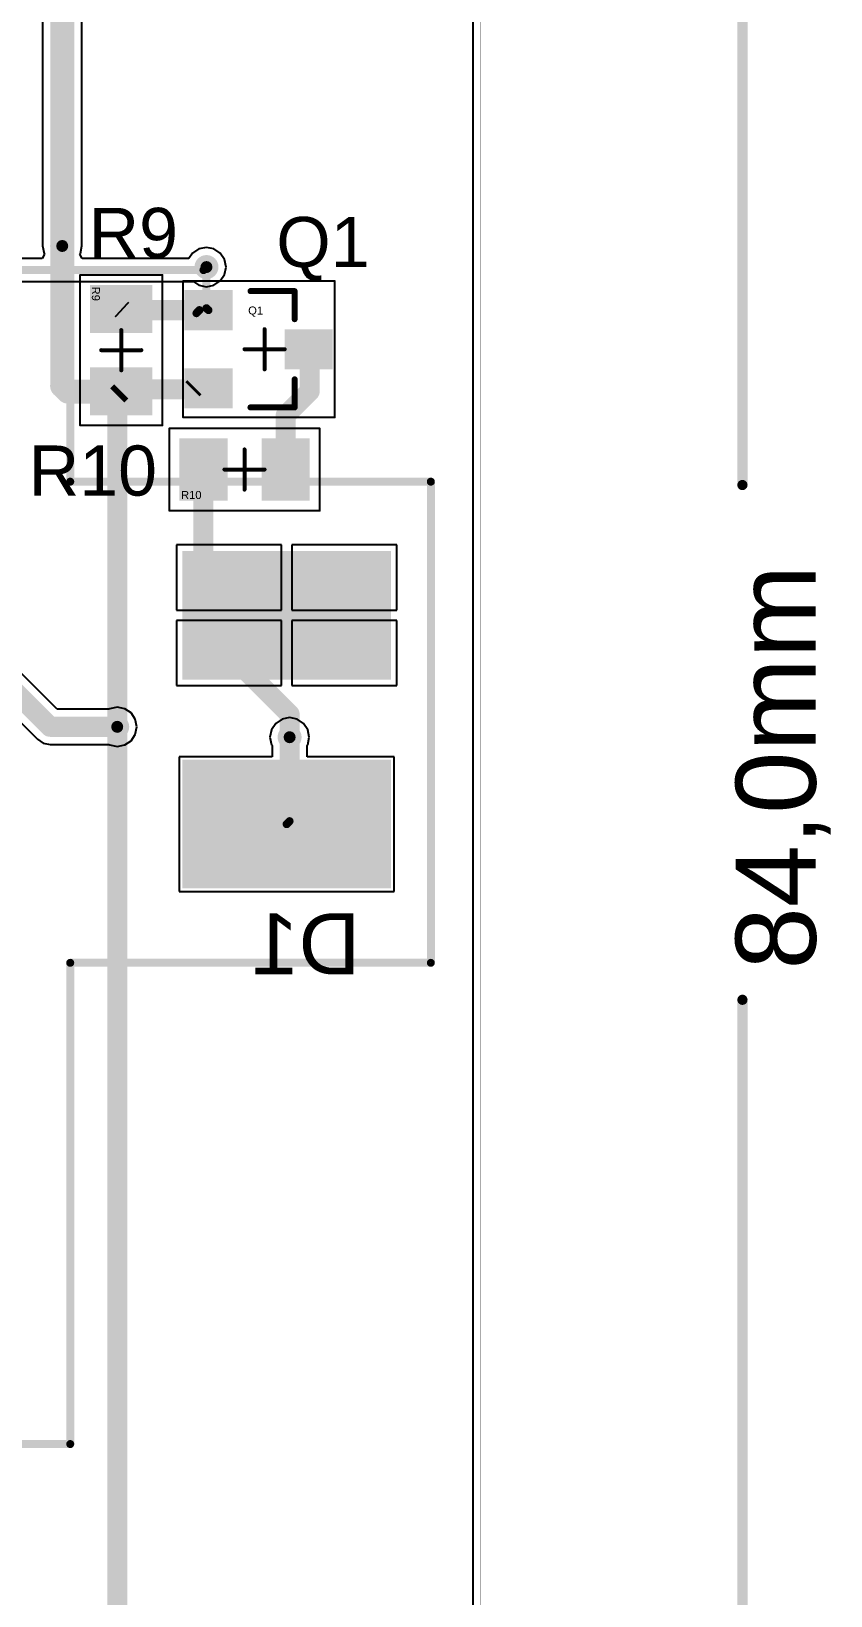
# Model space of a CAD drawing. Header units: inches. Extents: x 0 to 7.57, y 0 to 3.51.
# Drawn here: x 3.348 to 4.133, y 0.796 to 2.332 of the extents above; entities that cross this region are included whole.
import ezdxf

# ---------------------------------------------------------------- set-up
doc = ezdxf.new("R2010")
doc.units = ezdxf.units.IN
doc.header["$MEASUREMENT"] = 0
for name, color, linetype in [('Bottom Courtyard', 56, 'Continuous'), ('Bottom Overlay', 54, 'Continuous'), ('Bottom Paste', 16, 'Continuous'), ('Bottom Solder', 6, 'Continuous'), ('Keep-Out Layer', 6, 'Continuous'), ('L1', 1, 'Continuous'), ('L2', 5, 'Continuous'), ('Top Courtyard', 56, 'Continuous'), ('Top Overlay', 2, 'Continuous'), ('Top Paste', 8, 'Continuous'), ('Top Solder', 216, 'Continuous'), ('Via Holes', 16, 'Continuous')]:
    doc.layers.add(name, color=color, linetype=linetype)
doc.styles.add('Arial', font='', dxfattribs={"height": 0.2})
doc.styles.get('Arial').set_extended_font_data('Arial')

# ---------------------------------------------------------------- blocks, each defined once
blk = doc.blocks.new('RES_SM0805_YAGEORC_N_32')
at = {"layer": 'L1'}
for points in [[(-0.0601, -0.0266), (-0.0601, 0.0266), (-0.0207, 0.0266), (-0.0207, -0.0266)], [(0.0207, -0.0266), (0.0207, 0.0266), (0.0601, 0.0266), (0.0601, -0.0266)]]:
    blk.add_hatch(color=1, dxfattribs=at).paths.add_polyline_path(points)
at = {"layer": 'Top Paste'}
for points in [[(-0.0601, -0.0266), (-0.0601, 0.0266), (-0.0207, 0.0266), (-0.0207, -0.0266)], [(0.0207, -0.0266), (0.0207, 0.0266), (0.0601, 0.0266), (0.0601, -0.0266)]]:
    blk.add_hatch(color=8, dxfattribs=at).paths.add_polyline_path(points)
at = {"layer": 'Top Solder'}
for points in [[(-0.0641, -0.0306), (-0.0641, 0.0306), (-0.0167, 0.0306), (-0.0167, -0.0306)], [(0.0167, -0.0306), (0.0167, 0.0306), (0.0641, 0.0306), (0.0641, -0.0306)]]:
    blk.add_hatch(color=216, dxfattribs=at).paths.add_polyline_path(points)
at = {"layer": 'Top Courtyard'}
for points in [[(-0.0738, -0.0404, 0.00197, 0.00197, 0), (-0.0738, 0.0404, 0.00197, 0.00197, 0)], [(-0.0738, 0.0404, 0.00197, 0.00197, 0), (0.0738, 0.0404, 0.00197, 0.00197, 0)], [(0.0738, -0.0404, 0.00197, 0.00197, 0), (0.0738, 0.0404, 0.00197, 0.00197, 0)], [(0, -0.0197, 0.00394, 0.00394, 0), (0, 0.0197, 0.00394, 0.00394, 0)], [(-0.0197, 0, 0.00394, 0.00394, 0), (0.0197, 0, 0.00394, 0.00394, 0)], [(-0.0738, -0.0404, 0.00197, 0.00197, 0), (0.0738, -0.0404, 0.00197, 0.00197, 0)]]:
    blk.add_lwpolyline(points, format="xyseb", dxfattribs=at)
for points in [[(-0.0743, 0.0404, 0.000984, 0.000984, 1), (-0.0733, 0.0404, 0.000984, 0.000984, 1)], [(-0.0743, 0.0404, 0.000984, 0.000984, 1), (-0.0733, 0.0404, 0.000984, 0.000984, 1)], [(0.0733, 0.0404, 0.000984, 0.000984, 1), (0.0743, 0.0404, 0.000984, 0.000984, 1)], [(0.0733, 0.0404, 0.000984, 0.000984, 1), (0.0743, 0.0404, 0.000984, 0.000984, 1)], [(-0.001, 0.0197, 0.00197, 0.00197, 1), (0.001, 0.0197, 0.00197, 0.00197, 1)], [(-0.0207, 0, 0.00197, 0.00197, 1), (-0.0187, 0, 0.00197, 0.00197, 1)], [(0.0187, 0, 0.00197, 0.00197, 1), (0.0207, 0, 0.00197, 0.00197, 1)], [(-0.001, -0.0197, 0.00197, 0.00197, 1), (0.001, -0.0197, 0.00197, 0.00197, 1)], [(-0.0743, -0.0404, 0.000984, 0.000984, 1), (-0.0733, -0.0404, 0.000984, 0.000984, 1)], [(-0.0743, -0.0404, 0.000984, 0.000984, 1), (-0.0733, -0.0404, 0.000984, 0.000984, 1)], [(0.0733, -0.0404, 0.000984, 0.000984, 1), (0.0743, -0.0404, 0.000984, 0.000984, 1)], [(0.0733, -0.0404, 0.000984, 0.000984, 1), (0.0743, -0.0404, 0.000984, 0.000984, 1)]]:
    blk.add_lwpolyline(points, format="xyseb", close=True, dxfattribs=at)
at = {"layer": 'Top Overlay'}
for points in [[(-0.0738, -0.0404, 0.00197, 0.00197, 0), (-0.0738, 0.0404, 0.00197, 0.00197, 0)], [(-0.0738, 0.0404, 0.00197, 0.00197, 0), (0.0738, 0.0404, 0.00197, 0.00197, 0)], [(0.0738, -0.0404, 0.00197, 0.00197, 0), (0.0738, 0.0404, 0.00197, 0.00197, 0)], [(-0.0738, -0.0404, 0.00197, 0.00197, 0), (0.0738, -0.0404, 0.00197, 0.00197, 0)]]:
    blk.add_lwpolyline(points, format="xyseb", dxfattribs=at)
for points in [[(-0.0743, 0.0404, 0.000984, 0.000984, 1), (-0.0733, 0.0404, 0.000984, 0.000984, 1)], [(-0.0743, 0.0404, 0.000984, 0.000984, 1), (-0.0733, 0.0404, 0.000984, 0.000984, 1)], [(0.0733, 0.0404, 0.000984, 0.000984, 1), (0.0743, 0.0404, 0.000984, 0.000984, 1)], [(0.0733, 0.0404, 0.000984, 0.000984, 1), (0.0743, 0.0404, 0.000984, 0.000984, 1)], [(-0.0743, -0.0404, 0.000984, 0.000984, 1), (-0.0733, -0.0404, 0.000984, 0.000984, 1)], [(-0.0743, -0.0404, 0.000984, 0.000984, 1), (-0.0733, -0.0404, 0.000984, 0.000984, 1)], [(0.0733, -0.0404, 0.000984, 0.000984, 1), (0.0743, -0.0404, 0.000984, 0.000984, 1)], [(0.0733, -0.0404, 0.000984, 0.000984, 1), (0.0743, -0.0404, 0.000984, 0.000984, 1)]]:
    blk.add_lwpolyline(points, format="xyseb", close=True, dxfattribs=at)
at = {"layer": 'Top Courtyard', "style": 'Arial'}
blk.add_text('R10', height=0.00787, dxfattribs=at).set_placement((-0.0624, -0.0289))
blk = doc.blocks.new('RES_SM0805_YAGEORC_N_33')
at = {"layer": 'L1'}
for points in [[(-0.0601, -0.0266), (-0.0601, 0.0266), (-0.0207, 0.0266), (-0.0207, -0.0266)], [(0.0207, -0.0266), (0.0207, 0.0266), (0.0601, 0.0266), (0.0601, -0.0266)]]:
    blk.add_hatch(color=1, dxfattribs=at).paths.add_polyline_path(points)
at = {"layer": 'Top Paste'}
for points in [[(-0.0601, -0.0266), (-0.0601, 0.0266), (-0.0207, 0.0266), (-0.0207, -0.0266)], [(0.0207, -0.0266), (0.0207, 0.0266), (0.0601, 0.0266), (0.0601, -0.0266)]]:
    blk.add_hatch(color=8, dxfattribs=at).paths.add_polyline_path(points)
at = {"layer": 'Top Solder'}
for points in [[(-0.0641, -0.0306), (-0.0641, 0.0306), (-0.0167, 0.0306), (-0.0167, -0.0306)], [(0.0167, -0.0306), (0.0167, 0.0306), (0.0641, 0.0306), (0.0641, -0.0306)]]:
    blk.add_hatch(color=216, dxfattribs=at).paths.add_polyline_path(points)
at = {"layer": 'Top Courtyard'}
for points in [[(-0.0738, -0.0404, 0.00197, 0.00197, 0), (-0.0738, 0.0404, 0.00197, 0.00197, 0)], [(0.0738, 0.0404, 0.00197, 0.00197, 0), (-0.0738, 0.0404, 0.00197, 0.00197, 0)], [(0.0738, -0.0404, 0.00197, 0.00197, 0), (0.0738, 0.0404, 0.00197, 0.00197, 0)], [(0, -0.0197, 0.00394, 0.00394, 0), (0, 0.0197, 0.00394, 0.00394, 0)], [(0.0197, 0, 0.00394, 0.00394, 0), (-0.0197, 0, 0.00394, 0.00394, 0)], [(0.0738, -0.0404, 0.00197, 0.00197, 0), (-0.0738, -0.0404, 0.00197, 0.00197, 0)]]:
    blk.add_lwpolyline(points, format="xyseb", dxfattribs=at)
for points in [[(-0.0743, 0.0404, 0.000984, 0.000984, 1), (-0.0733, 0.0404, 0.000984, 0.000984, 1)], [(-0.0743, 0.0404, 0.000984, 0.000984, 1), (-0.0733, 0.0404, 0.000984, 0.000984, 1)], [(0.0733, 0.0404, 0.000984, 0.000984, 1), (0.0743, 0.0404, 0.000984, 0.000984, 1)], [(0.0733, 0.0404, 0.000984, 0.000984, 1), (0.0743, 0.0404, 0.000984, 0.000984, 1)], [(-0.001, 0.0197, 0.00197, 0.00197, 1), (0.001, 0.0197, 0.00197, 0.00197, 1)], [(-0.0207, 0, 0.00197, 0.00197, 1), (-0.0187, 0, 0.00197, 0.00197, 1)], [(0.0187, 0, 0.00197, 0.00197, 1), (0.0207, 0, 0.00197, 0.00197, 1)], [(-0.001, -0.0197, 0.00197, 0.00197, 1), (0.001, -0.0197, 0.00197, 0.00197, 1)], [(-0.0743, -0.0404, 0.000984, 0.000984, 1), (-0.0733, -0.0404, 0.000984, 0.000984, 1)], [(-0.0743, -0.0404, 0.000984, 0.000984, 1), (-0.0733, -0.0404, 0.000984, 0.000984, 1)], [(0.0733, -0.0404, 0.000984, 0.000984, 1), (0.0743, -0.0404, 0.000984, 0.000984, 1)], [(0.0733, -0.0404, 0.000984, 0.000984, 1), (0.0743, -0.0404, 0.000984, 0.000984, 1)]]:
    blk.add_lwpolyline(points, format="xyseb", close=True, dxfattribs=at)
at = {"layer": 'Top Overlay'}
for points in [[(-0.0738, -0.0404, 0.00197, 0.00197, 0), (-0.0738, 0.0404, 0.00197, 0.00197, 0)], [(0.0738, 0.0404, 0.00197, 0.00197, 0), (-0.0738, 0.0404, 0.00197, 0.00197, 0)], [(0.0738, -0.0404, 0.00197, 0.00197, 0), (0.0738, 0.0404, 0.00197, 0.00197, 0)], [(0.0738, -0.0404, 0.00197, 0.00197, 0), (-0.0738, -0.0404, 0.00197, 0.00197, 0)]]:
    blk.add_lwpolyline(points, format="xyseb", dxfattribs=at)
for points in [[(-0.0743, 0.0404, 0.000984, 0.000984, 1), (-0.0733, 0.0404, 0.000984, 0.000984, 1)], [(-0.0743, 0.0404, 0.000984, 0.000984, 1), (-0.0733, 0.0404, 0.000984, 0.000984, 1)], [(0.0733, 0.0404, 0.000984, 0.000984, 1), (0.0743, 0.0404, 0.000984, 0.000984, 1)], [(0.0733, 0.0404, 0.000984, 0.000984, 1), (0.0743, 0.0404, 0.000984, 0.000984, 1)], [(-0.0743, -0.0404, 0.000984, 0.000984, 1), (-0.0733, -0.0404, 0.000984, 0.000984, 1)], [(-0.0743, -0.0404, 0.000984, 0.000984, 1), (-0.0733, -0.0404, 0.000984, 0.000984, 1)], [(0.0733, -0.0404, 0.000984, 0.000984, 1), (0.0743, -0.0404, 0.000984, 0.000984, 1)], [(0.0733, -0.0404, 0.000984, 0.000984, 1), (0.0743, -0.0404, 0.000984, 0.000984, 1)]]:
    blk.add_lwpolyline(points, format="xyseb", close=True, dxfattribs=at)
at = {"layer": 'Top Courtyard', "style": 'Arial'}
blk.add_text('R9', height=0.00787, dxfattribs=at).set_placement((-0.0624, -0.0289))
blk = doc.blocks.new('DMG3401LSN_7_41')
at = {"layer": 'L1'}
for points in [[(-0.0748, 0.0541), (-0.0354, 0.0541), (-0.0354, 0.0226), (-0.0748, 0.0226)], [(0.0236, 0.0157), (0.063, 0.0157), (0.063, -0.0157), (0.0236, -0.0157)], [(-0.0748, -0.0226), (-0.0354, -0.0226), (-0.0354, -0.0541), (-0.0748, -0.0541)]]:
    blk.add_hatch(color=1, dxfattribs=at).paths.add_polyline_path(points)
at = {"layer": 'Top Paste'}
for points in [[(-0.0748, 0.0541), (-0.0354, 0.0541), (-0.0354, 0.0226), (-0.0748, 0.0226)], [(0.0236, 0.0157), (0.063, 0.0157), (0.063, -0.0157), (0.0236, -0.0157)], [(-0.0748, -0.0226), (-0.0354, -0.0226), (-0.0354, -0.0541), (-0.0748, -0.0541)]]:
    blk.add_hatch(color=8, dxfattribs=at).paths.add_polyline_path(points)
at = {"layer": 'Top Solder'}
for points in [[(-0.0788, 0.0581), (-0.0314, 0.0581), (-0.0314, 0.0186), (-0.0788, 0.0186)], [(0.0196, 0.0197), (0.067, 0.0197), (0.067, -0.0197), (0.0196, -0.0197)], [(-0.0788, -0.0186), (-0.0314, -0.0186), (-0.0314, -0.0581), (-0.0788, -0.0581)]]:
    blk.add_hatch(color=216, dxfattribs=at).paths.add_polyline_path(points)
at = {"layer": 'Top Courtyard'}
for points in [[(-0.08, -0.0669, 0.00197, 0.00197, 0), (-0.08, 0.0669, 0.00197, 0.00197, 0)], [(-0.08, 0.0669, 0.00197, 0.00197, 0), (0.0689, 0.0669, 0.00197, 0.00197, 0)], [(0.0689, -0.0669, 0.00197, 0.00197, 0), (0.0689, 0.0669, 0.00197, 0.00197, 0)], [(0, -0.0197, 0.00394, 0.00394, 0), (0, 0.0197, 0.00394, 0.00394, 0)], [(-0.0197, 0, 0.00394, 0.00394, 0), (0.0197, 0, 0.00394, 0.00394, 0)], [(-0.08, -0.0669, 0.00197, 0.00197, 0), (0.0689, -0.0669, 0.00197, 0.00197, 0)]]:
    blk.add_lwpolyline(points, format="xyseb", dxfattribs=at)
for points in [[(-0.0805, 0.0669, 0.000984, 0.000984, 1), (-0.0795, 0.0669, 0.000984, 0.000984, 1)], [(-0.0805, 0.0669, 0.000984, 0.000984, 1), (-0.0795, 0.0669, 0.000984, 0.000984, 1)], [(0.0684, 0.0669, 0.000984, 0.000984, 1), (0.0694, 0.0669, 0.000984, 0.000984, 1)], [(0.0684, 0.0669, 0.000984, 0.000984, 1), (0.0694, 0.0669, 0.000984, 0.000984, 1)], [(-0.001, 0.0197, 0.00197, 0.00197, 1), (0.001, 0.0197, 0.00197, 0.00197, 1)], [(-0.0207, 0, 0.00197, 0.00197, 1), (-0.0187, 0, 0.00197, 0.00197, 1)], [(0.0187, 0, 0.00197, 0.00197, 1), (0.0207, 0, 0.00197, 0.00197, 1)], [(-0.001, -0.0197, 0.00197, 0.00197, 1), (0.001, -0.0197, 0.00197, 0.00197, 1)], [(-0.0805, -0.0669, 0.000984, 0.000984, 1), (-0.0795, -0.0669, 0.000984, 0.000984, 1)], [(-0.0805, -0.0669, 0.000984, 0.000984, 1), (-0.0795, -0.0669, 0.000984, 0.000984, 1)], [(0.0684, -0.0669, 0.000984, 0.000984, 1), (0.0694, -0.0669, 0.000984, 0.000984, 1)], [(0.0684, -0.0669, 0.000984, 0.000984, 1), (0.0694, -0.0669, 0.000984, 0.000984, 1)]]:
    blk.add_lwpolyline(points, format="xyseb", close=True, dxfattribs=at)
at = {"layer": 'Top Overlay'}
for points in [[(-0.0138, 0.0571, 0.00591, 0.00591, 0), (0.0295, 0.0571, 0.00591, 0.00591, 0)], [(0.0295, 0.0295, 0.00591, 0.00591, 0), (0.0295, 0.0571, 0.00591, 0.00591, 0)], [(0.0295, -0.0571, 0.00591, 0.00591, 0), (0.0295, -0.0295, 0.00591, 0.00591, 0)], [(-0.0138, -0.0571, 0.006, 0.006, 0), (0.0295, -0.0571, 0.006, 0.006, 0)]]:
    blk.add_lwpolyline(points, format="xyseb", dxfattribs=at)
for points in [[(-0.0153, 0.0571, 0.00295, 0.00295, 1), (-0.0123, 0.0571, 0.00295, 0.00295, 1)], [(0.0281, 0.0571, 0.00295, 0.00295, 1), (0.031, 0.0571, 0.00295, 0.00295, 1)], [(0.0281, 0.0571, 0.00295, 0.00295, 1), (0.031, 0.0571, 0.00295, 0.00295, 1)], [(0.0281, 0.0295, 0.00295, 0.00295, 1), (0.031, 0.0295, 0.00295, 0.00295, 1)], [(0.0281, -0.0295, 0.00295, 0.00295, 1), (0.031, -0.0295, 0.00295, 0.00295, 1)], [(-0.0153, -0.0571, 0.003, 0.003, 1), (-0.0123, -0.0571, 0.003, 0.003, 1)], [(0.028, -0.0571, 0.003, 0.003, 1), (0.031, -0.0571, 0.003, 0.003, 1)], [(0.0281, -0.0571, 0.00295, 0.00295, 1), (0.031, -0.0571, 0.00295, 0.00295, 1)]]:
    blk.add_lwpolyline(points, format="xyseb", close=True, dxfattribs=at)
at = {"layer": 'Top Courtyard', "style": 'Arial'}
blk.add_text('Q1', height=0.00787, rotation=360, dxfattribs=at).set_placement((-0.0161, 0.0341))
blk = doc.blocks.new('BACKLIGHT_B_52')
at = {"layer": 'Bottom Paste'}
for points in [[(-1.7284, 0.1591), (-1.5316, 0.1591), (-1.5316, 0.0409), (-1.7284, 0.0409)], [(-1.7284, -0.0459), (-1.5316, -0.0459), (-1.5316, -0.1641), (-1.7284, -0.1641)]]:
    blk.add_hatch(color=16, dxfattribs=at).paths.add_polyline_path(points)
at = {"layer": 'Bottom Solder'}
for points in [[(-1.7324, 0.1631), (-1.5276, 0.1631), (-1.5276, 0.0369), (-1.7324, 0.0369)], [(-1.7324, -0.0419), (-1.5276, -0.0419), (-1.5276, -0.1681), (-1.7324, -0.1681)]]:
    blk.add_hatch(color=6, dxfattribs=at).paths.add_polyline_path(points)
at = {"layer": 'L2'}
for points in [[(-1.7284, 0.1591), (-1.5316, 0.1591), (-1.5316, 0.0409), (-1.7284, 0.0409)], [(-1.7284, -0.0459), (-1.5316, -0.0459), (-1.5316, -0.1641), (-1.7284, -0.1641)]]:
    blk.add_hatch(color=5, dxfattribs=at).paths.add_polyline_path(points)
at = {"layer": 'Bottom Courtyard'}
for points in [[(-1.4173, 0.7087, 0.00787, 0.00787, 0), (-1.4173, 0.2362, 0.00787, 0.00787, 0)], [(1.4173, 0.7087, 0.00787, 0.00787, 0), (-1.4173, 0.7087, 0.00787, 0.00787, 0)], [(-1.4173, 0.2362, 0.00787, 0.00787, 0), (-1.7717, 0.2362, 0.00787, 0.00787, 0)], [(-1.7717, 0.2362, 0.00787, 0.00787, 0), (-1.7717, -0.2362, 0.00787, 0.00787, 0)], [(-1.4173, -0.2362, 0.00787, 0.00787, 0), (-1.7717, -0.2362, 0.00787, 0.00787, 0)], [(-1.4173, -0.2362, 0.00787, 0.00787, 0), (-1.4173, -0.7087, 0.00787, 0.00787, 0)]]:
    blk.add_lwpolyline(points, format="xyseb", dxfattribs=at)
for points in [[(-1.4193, 0.7087, 0.00394, 0.00394, 1), (-1.4154, 0.7087, 0.00394, 0.00394, 1)], [(-1.4193, 0.7087, 0.00394, 0.00394, 1), (-1.4154, 0.7087, 0.00394, 0.00394, 1)], [(-1.7736, 0.2362, 0.00394, 0.00394, 1), (-1.7697, 0.2362, 0.00394, 0.00394, 1)], [(-1.7736, 0.2362, 0.00394, 0.00394, 1), (-1.7697, 0.2362, 0.00394, 0.00394, 1)], [(-1.4193, 0.2362, 0.00394, 0.00394, 1), (-1.4154, 0.2362, 0.00394, 0.00394, 1)], [(-1.4193, 0.2362, 0.00394, 0.00394, 1), (-1.4154, 0.2362, 0.00394, 0.00394, 1)], [(-1.7736, -0.2362, 0.00394, 0.00394, 1), (-1.7697, -0.2362, 0.00394, 0.00394, 1)], [(-1.7736, -0.2362, 0.00394, 0.00394, 1), (-1.7697, -0.2362, 0.00394, 0.00394, 1)], [(-1.4193, -0.2362, 0.00394, 0.00394, 1), (-1.4154, -0.2362, 0.00394, 0.00394, 1)], [(-1.4193, -0.2362, 0.00394, 0.00394, 1), (-1.4154, -0.2362, 0.00394, 0.00394, 1)]]:
    blk.add_lwpolyline(points, format="xyseb", close=True, dxfattribs=at)

msp = doc.modelspace()

# ---------------------------------------------------------------- hatches: boundary and pattern name
at = {"layer": 'Bottom Solder'}
h = msp.add_hatch(color=6, dxfattribs=at)
edge = h.paths.add_edge_path()
edge.add_arc((3.378, 2.1211), 0.00991, 0, 360)
h = msp.add_hatch(color=6, dxfattribs=at)
edge = h.paths.add_edge_path()
edge.add_arc((3.5197, 2.1004), 0.00991, 0, 360)
h = msp.add_hatch(color=6, dxfattribs=at)
edge = h.paths.add_edge_path()
edge.add_arc((3.432, 1.649), 0.00991, 0, 360)
h = msp.add_hatch(color=6, dxfattribs=at)
edge = h.paths.add_edge_path()
edge.add_arc((3.6014, 1.6388), 0.00991, 0, 360)
at = {"layer": 'L1'}
h = msp.add_hatch(color=1, dxfattribs=at)
edge = h.paths.add_edge_path()
edge.add_arc((3.378, 2.1211), 0.0118, 0, 360)
h = msp.add_hatch(color=1, dxfattribs=at)
edge = h.paths.add_edge_path()
edge.add_arc((3.5197, 2.1004), 0.0118, 0, 360)
h = msp.add_hatch(color=1, dxfattribs=at)
edge = h.paths.add_edge_path()
edge.add_arc((3.432, 1.649), 0.0118, 0, 360)
h = msp.add_hatch(color=1, dxfattribs=at)
edge = h.paths.add_edge_path()
edge.add_arc((3.6014, 1.6388), 0.0118, 0, 360)
at = {"layer": 'L2'}
h = msp.add_hatch(color=5, dxfattribs=at)
edge = h.paths.add_edge_path()
edge.add_arc((3.378, 2.1211), 0.0118, 0, 360)
h = msp.add_hatch(color=5, dxfattribs=at)
edge = h.paths.add_edge_path()
edge.add_arc((3.5197, 2.1004), 0.0118, 0, 360)
h = msp.add_hatch(color=5, dxfattribs=at)
edge = h.paths.add_edge_path()
edge.add_arc((3.432, 1.649), 0.0118, 0, 360)
h = msp.add_hatch(color=5, dxfattribs=at)
edge = h.paths.add_edge_path()
edge.add_arc((3.6014, 1.6388), 0.0118, 0, 360)
at = {"layer": 'Top Solder'}
h = msp.add_hatch(color=216, dxfattribs=at)
edge = h.paths.add_edge_path()
edge.add_arc((3.378, 2.1211), 0.00991, 0, 360)
h = msp.add_hatch(color=216, dxfattribs=at)
edge = h.paths.add_edge_path()
edge.add_arc((3.5197, 2.1004), 0.00991, 0, 360)
h = msp.add_hatch(color=216, dxfattribs=at)
edge = h.paths.add_edge_path()
edge.add_arc((3.432, 1.649), 0.00991, 0, 360)
h = msp.add_hatch(color=216, dxfattribs=at)
edge = h.paths.add_edge_path()
edge.add_arc((3.6014, 1.6388), 0.00991, 0, 360)
at = {"layer": 'Via Holes'}
h = msp.add_hatch(color=7, dxfattribs=at)
edge = h.paths.add_edge_path()
edge.add_arc((3.378, 2.1211), 0.00591, 0, 360)
h = msp.add_hatch(color=7, dxfattribs=at)
edge = h.paths.add_edge_path()
edge.add_arc((3.5197, 2.1004), 0.00591, 0, 360)
h = msp.add_hatch(color=7, dxfattribs=at)
edge = h.paths.add_edge_path()
edge.add_arc((3.432, 1.649), 0.00591, 0, 360)
h = msp.add_hatch(color=7, dxfattribs=at)
edge = h.paths.add_edge_path()
edge.add_arc((3.6014, 1.6388), 0.00591, 0, 360)

# ---------------------------------------------------------------- linework, layer by layer
at = {"layer": 'Keep-Out Layer'}
msp.add_lwpolyline([(3.7894, 0.4823, 0.000394, 0.000394, 0), (3.7894, 2.8445, 0.000394, 0.000394, 0)], format="xyseb", dxfattribs=at)
at = {"layer": 'L1'}
for points in [[(3.378, 1.9838, 0.0236, 0.0236, 0), (3.378, 2.1211, 0.0236, 0.0236, 0)], [(3.5197, 2.06, 0.00787, 0.00787, 0), (3.5197, 2.1004, 0.00787, 0.00787, 0)], [(3.436, 2.0592, 0.0197, 0.0197, 0), (3.4372, 2.0581, 0.0197, 0.0197, 0)], [(3.4372, 2.0581, 0.0197, 0.0197, 0), (3.5128, 2.0581, 0.0197, 0.0197, 0)], [(3.5128, 2.0581, 0.0197, 0.0197, 0), (3.5217, 2.0581, 0.0197, 0.0197, 0)], [(3.5098, 2.0551, 0.00787, 0.00787, 0), (3.5128, 2.0581, 0.00787, 0.00787, 0)], [(3.5128, 2.0581, 0.00787, 0.00787, 0), (3.5128, 2.0581, 0.00787, 0.00787, 0)], [(3.5197, 2.06, 0.00787, 0.00787, 0), (3.5217, 2.0581, 0.00787, 0.00787, 0)], [(3.6211, 1.9783, 0.0197, 0.0197, 0), (3.6211, 2.0209, 0.0197, 0.0197, 0)], [(3.378, 1.9838, 0.0236, 0.0236, 0), (3.3837, 1.9781, 0.0236, 0.0236, 0)], [(3.3837, 1.9781, 0.0236, 0.0236, 0), (3.4343, 1.9781, 0.0236, 0.0236, 0)], [(3.432, 1.9743, 0.0197, 0.0197, 0), (3.436, 1.9783, 0.0197, 0.0197, 0)], [(3.432, 1.649, 0.0197, 0.0197, 0), (3.432, 1.9743, 0.0197, 0.0197, 0)], [(3.438, 1.9803, 0.0197, 0.0197, 0), (3.5059, 1.9803, 0.0197, 0.0197, 0)], [(3.5059, 1.9803, 0.0197, 0.0197, 0), (3.5079, 1.9823, 0.0197, 0.0197, 0)], [(3.5975, 1.9547, 0.0197, 0.0197, 0), (3.6211, 1.9783, 0.0197, 0.0197, 0)], [(3.5975, 1.9016, 0.0197, 0.0197, 0), (3.5975, 1.9547, 0.0197, 0.0197, 0)], [(3.5167, 1.7461, 0.0197, 0.0197, 0), (3.5167, 1.9016, 0.0197, 0.0197, 0)], [(3.5167, 1.7461, 0.0197, 0.0197, 0), (3.6014, 1.6614, 0.0197, 0.0197, 0)], [(3.6014, 1.6388, 0.0197, 0.0197, 0), (3.6014, 1.6614, 0.0197, 0.0197, 0)], [(3.432, 0.3991, 0.0197, 0.0197, 0), (3.432, 1.649, 0.0197, 0.0197, 0)]]:
    msp.add_lwpolyline(points, format="xyseb", dxfattribs=at)
for points in [[(3.372, 2.1211, 0.0118, 0.0118, 1), (3.3839, 2.1211, 0.0118, 0.0118, 1)], [(3.5177, 2.1004, 0.00394, 0.00394, 1), (3.5217, 2.1004, 0.00394, 0.00394, 1)], [(3.4311, 2.0592, 0.00984, 0.00984, 1), (3.4409, 2.0592, 0.00984, 0.00984, 1)], [(3.4322, 2.0581, 0.00984, 0.00984, 1), (3.4421, 2.0581, 0.00984, 0.00984, 1)], [(3.4322, 2.0581, 0.00984, 0.00984, 1), (3.4421, 2.0581, 0.00984, 0.00984, 1)], [(3.5079, 2.0581, 0.00984, 0.00984, 1), (3.5177, 2.0581, 0.00984, 0.00984, 1)], [(3.5079, 2.0581, 0.00984, 0.00984, 1), (3.5177, 2.0581, 0.00984, 0.00984, 1)], [(3.5079, 2.0551, 0.00394, 0.00394, 1), (3.5118, 2.0551, 0.00394, 0.00394, 1)], [(3.5108, 2.0581, 0.00394, 0.00394, 1), (3.5148, 2.0581, 0.00394, 0.00394, 1)], [(3.5108, 2.0581, 0.00394, 0.00394, 1), (3.5148, 2.0581, 0.00394, 0.00394, 1)], [(3.5108, 2.0581, 0.00394, 0.00394, 1), (3.5148, 2.0581, 0.00394, 0.00394, 1)], [(3.5167, 2.0581, 0.00984, 0.00984, 1), (3.5266, 2.0581, 0.00984, 0.00984, 1)], [(3.5177, 2.06, 0.00394, 0.00394, 1), (3.5217, 2.06, 0.00394, 0.00394, 1)], [(3.5177, 2.06, 0.00394, 0.00394, 1), (3.5217, 2.06, 0.00394, 0.00394, 1)], [(3.5197, 2.0581, 0.00394, 0.00394, 1), (3.5236, 2.0581, 0.00394, 0.00394, 1)], [(3.6161, 2.0209, 0.00984, 0.00984, 1), (3.626, 2.0209, 0.00984, 0.00984, 1)], [(3.372, 1.9838, 0.0118, 0.0118, 1), (3.3839, 1.9838, 0.0118, 0.0118, 1)], [(3.372, 1.9838, 0.0118, 0.0118, 1), (3.3839, 1.9838, 0.0118, 0.0118, 1)], [(3.3778, 1.9781, 0.0118, 0.0118, 1), (3.3896, 1.9781, 0.0118, 0.0118, 1)], [(3.3778, 1.9781, 0.0118, 0.0118, 1), (3.3896, 1.9781, 0.0118, 0.0118, 1)], [(3.4271, 1.9743, 0.00984, 0.00984, 1), (3.4369, 1.9743, 0.00984, 0.00984, 1)], [(3.4271, 1.9743, 0.00984, 0.00984, 1), (3.4369, 1.9743, 0.00984, 0.00984, 1)], [(3.4284, 1.9781, 0.0118, 0.0118, 1), (3.4402, 1.9781, 0.0118, 0.0118, 1)], [(3.4311, 1.9783, 0.00984, 0.00984, 1), (3.4409, 1.9783, 0.00984, 0.00984, 1)], [(3.4331, 1.9803, 0.00984, 0.00984, 1), (3.4429, 1.9803, 0.00984, 0.00984, 1)], [(3.501, 1.9803, 0.00984, 0.00984, 1), (3.5108, 1.9803, 0.00984, 0.00984, 1)], [(3.501, 1.9803, 0.00984, 0.00984, 1), (3.5108, 1.9803, 0.00984, 0.00984, 1)], [(3.503, 1.9823, 0.00984, 0.00984, 1), (3.5128, 1.9823, 0.00984, 0.00984, 1)], [(3.6161, 1.9783, 0.00984, 0.00984, 1), (3.626, 1.9783, 0.00984, 0.00984, 1)], [(3.6161, 1.9783, 0.00984, 0.00984, 1), (3.626, 1.9783, 0.00984, 0.00984, 1)], [(3.5926, 1.9547, 0.00984, 0.00984, 1), (3.6024, 1.9547, 0.00984, 0.00984, 1)], [(3.5926, 1.9547, 0.00984, 0.00984, 1), (3.6024, 1.9547, 0.00984, 0.00984, 1)], [(3.5117, 1.9016, 0.00984, 0.00984, 1), (3.5216, 1.9016, 0.00984, 0.00984, 1)], [(3.5926, 1.9016, 0.00984, 0.00984, 1), (3.6024, 1.9016, 0.00984, 0.00984, 1)], [(3.5117, 1.7461, 0.00984, 0.00984, 1), (3.5216, 1.7461, 0.00984, 0.00984, 1)], [(3.5117, 1.7461, 0.00984, 0.00984, 1), (3.5216, 1.7461, 0.00984, 0.00984, 1)], [(3.5965, 1.6614, 0.00984, 0.00984, 1), (3.6063, 1.6614, 0.00984, 0.00984, 1)], [(3.5965, 1.6614, 0.00984, 0.00984, 1), (3.6063, 1.6614, 0.00984, 0.00984, 1)], [(3.4271, 1.649, 0.00984, 0.00984, 1), (3.4369, 1.649, 0.00984, 0.00984, 1)], [(3.4271, 1.649, 0.00984, 0.00984, 1), (3.4369, 1.649, 0.00984, 0.00984, 1)], [(3.5965, 1.6388, 0.00984, 0.00984, 1), (3.6063, 1.6388, 0.00984, 0.00984, 1)]]:
    msp.add_lwpolyline(points, format="xyseb", close=True, dxfattribs=at)
at = {"layer": 'L2'}
for p, q in [((3.3587, 3.0451), (3.3587, 2.1211)), ((3.3972, 2.1211), (3.3972, 3.053)), ((3.7813, 2.8412), (3.7813, 0.4856)), ((3.3587, 2.1211), (3.3602, 2.1137)), ((3.3958, 2.1137), (3.3972, 2.1211)), ((3.5197, 2.1197), (3.5123, 2.1182)), ((3.5271, 2.1182), (3.5197, 2.1197)), ((3.3582, 2.1087), (2.9094, 2.1087)), ((3.3606, 2.1131), (3.3582, 2.1087)), ((3.3602, 2.1137), (3.3606, 2.1131)), ((3.3954, 2.1131), (3.3958, 2.1137)), ((3.3977, 2.1087), (3.3954, 2.1131)), ((3.5025, 2.1087), (3.3977, 2.1087)), ((3.5061, 2.114), (3.5025, 2.1087)), ((3.5123, 2.1182), (3.5061, 2.114)), ((3.5333, 2.114), (3.5271, 2.1182)), ((3.5375, 2.1078), (3.5333, 2.114)), ((3.539, 2.1004), (3.5375, 2.1078)), ((3.5333, 2.0868), (3.5375, 2.093)), ((3.5375, 2.093), (3.539, 2.1004)), ((2.7478, 2.0862), (3.5069, 2.0862)), ((3.5069, 2.0862), (3.5123, 2.0826)), ((3.5123, 2.0826), (3.5197, 2.0811)), ((3.5197, 2.0811), (3.5271, 2.0826)), ((3.5271, 2.0826), (3.5333, 2.0868)), ((3.5935, 1.8276), (3.4901, 1.8276)), ((3.4901, 1.8276), (3.4901, 1.7635)), ((3.5935, 1.7635), (3.5935, 1.8276)), ((3.7069, 1.8276), (3.6035, 1.8276)), ((3.6035, 1.8276), (3.6035, 1.7635)), ((3.7069, 1.7635), (3.7069, 1.8276)), ((3.4901, 1.7635), (3.5935, 1.7635)), ((3.5935, 1.7535), (3.4901, 1.7535)), ((3.4901, 1.7535), (3.4901, 1.6895)), ((3.5935, 1.6895), (3.5935, 1.7535)), ((3.6035, 1.7635), (3.7069, 1.7635)), ((3.7069, 1.7535), (3.6035, 1.7535)), ((3.6035, 1.7535), (3.6035, 1.6895)), ((3.7069, 1.6895), (3.7069, 1.7535)), ((3.3731, 1.6663), (3.3235, 1.7159)), ((3.3041, 1.6865), (3.3538, 1.6368)), ((3.4901, 1.6895), (3.5935, 1.6895)), ((3.6035, 1.6895), (3.7069, 1.6895)), ((3.4238, 1.6663), (3.3731, 1.6663)), ((3.4246, 1.6668), (3.4238, 1.6663)), ((3.432, 1.6683), (3.4246, 1.6668)), ((3.4394, 1.6668), (3.432, 1.6683)), ((3.4456, 1.6626), (3.4394, 1.6668)), ((3.4498, 1.6564), (3.4456, 1.6626)), ((3.4513, 1.649), (3.4498, 1.6564)), ((3.4498, 1.6416), (3.4513, 1.649)), ((3.5836, 1.6462), (3.5821, 1.6388)), ((3.5878, 1.6524), (3.5836, 1.6462)), ((3.594, 1.6566), (3.5878, 1.6524)), ((3.6014, 1.658), (3.594, 1.6566)), ((3.6088, 1.6566), (3.6014, 1.658)), ((3.615, 1.6524), (3.6088, 1.6566)), ((3.6192, 1.6462), (3.615, 1.6524)), ((3.6206, 1.6388), (3.6192, 1.6462)), ((3.3538, 1.6368), (3.3594, 1.6331)), ((3.3594, 1.6331), (3.366, 1.6317)), ((3.366, 1.6317), (3.4238, 1.6317)), ((3.4238, 1.6317), (3.4246, 1.6312)), ((3.4246, 1.6312), (3.432, 1.6297)), ((3.432, 1.6297), (3.4394, 1.6312)), ((3.4394, 1.6312), (3.4456, 1.6354)), ((3.4456, 1.6354), (3.4498, 1.6416)), ((3.5821, 1.6388), (3.5836, 1.6314)), ((3.5836, 1.6314), (3.5841, 1.6306)), ((3.5841, 1.6306), (3.5841, 1.6197)), ((3.6186, 1.6306), (3.6192, 1.6314)), ((3.6186, 1.6197), (3.6186, 1.6306)), ((3.6192, 1.6314), (3.6206, 1.6388)), ((3.5841, 1.6197), (3.493, 1.6197)), ((3.493, 1.6197), (3.493, 1.4874)), ((3.704, 1.6197), (3.6186, 1.6197)), ((3.704, 1.4874), (3.704, 1.6197)), ((3.493, 1.4874), (3.704, 1.4874))]:
    msp.add_line(p, q, dxfattribs=at)
for points in [[(3.378, 2.1211, 0.0236, 0.0236, 0), (3.378, 3.053, 0.0236, 0.0236, 0)], [(3.5167, 2.0974, 0.00787, 0.00787, 0), (3.5197, 2.1004, 0.00787, 0.00787, 0)], [(2.7431, 2.0974, 0.00787, 0.00787, 0), (3.5167, 2.0974, 0.00787, 0.00787, 0)], [(3.3113, 1.7037, 0.0197, 0.0197, 0), (3.366, 1.649, 0.0197, 0.0197, 0)], [(3.366, 1.649, 0.0197, 0.0197, 0), (3.432, 1.649, 0.0197, 0.0197, 0)], [(3.6014, 1.5564, 0.0197, 0.0197, 0), (3.6014, 1.6388, 0.0197, 0.0197, 0)], [(3.5985, 1.5535, 0.00787, 0.00787, 0), (3.6014, 1.5564, 0.00787, 0.00787, 0)]]:
    msp.add_lwpolyline(points, format="xyseb", dxfattribs=at)
for points in [[(3.372, 2.1211, 0.0118, 0.0118, 1), (3.3839, 2.1211, 0.0118, 0.0118, 1)], [(3.5177, 2.1004, 0.00394, 0.00394, 1), (3.5217, 2.1004, 0.00394, 0.00394, 1)], [(3.5148, 2.0974, 0.00394, 0.00394, 1), (3.5187, 2.0974, 0.00394, 0.00394, 1)], [(3.5148, 2.0974, 0.00394, 0.00394, 1), (3.5187, 2.0974, 0.00394, 0.00394, 1)], [(3.3611, 1.649, 0.00984, 0.00984, 1), (3.3709, 1.649, 0.00984, 0.00984, 1)], [(3.3611, 1.649, 0.00984, 0.00984, 1), (3.3709, 1.649, 0.00984, 0.00984, 1)], [(3.4271, 1.649, 0.00984, 0.00984, 1), (3.4369, 1.649, 0.00984, 0.00984, 1)], [(3.5965, 1.6388, 0.00984, 0.00984, 1), (3.6063, 1.6388, 0.00984, 0.00984, 1)], [(3.5965, 1.5564, 0.00984, 0.00984, 1), (3.6063, 1.5564, 0.00984, 0.00984, 1)], [(3.5965, 1.5535, 0.00394, 0.00394, 1), (3.6005, 1.5535, 0.00394, 0.00394, 1)], [(3.5994, 1.5564, 0.00394, 0.00394, 1), (3.6033, 1.5564, 0.00394, 0.00394, 1)]]:
    msp.add_lwpolyline(points, format="xyseb", close=True, dxfattribs=at)
at = {"layer": 'Top Courtyard'}
for points in [[(4.0463, 1.8864, 0.01, 0.01, 0), (4.0463, 3.3169, 0.01, 0.01, 0)], [(4.0463, 0.0098, 0.01, 0.01, 0), (4.0463, 1.381, 0.01, 0.01, 0)]]:
    msp.add_lwpolyline(points, format="xyseb", dxfattribs=at)
for points in [[(4.0438, 1.8864, 0.005, 0.005, 1), (4.0488, 1.8864, 0.005, 0.005, 1)], [(4.0438, 1.381, 0.005, 0.005, 1), (4.0488, 1.381, 0.005, 0.005, 1)]]:
    msp.add_lwpolyline(points, format="xyseb", close=True, dxfattribs=at)

# ---------------------------------------------------------------- block references
for name, p, rotation in [('BACKLIGHT_B_52', (1.9685, 1.6535), 180), ('RES_SM0805_YAGEORC_N_33', (3.436, 2.0188), 270)]:
    msp.add_blockref(name, p, dxfattribs=dict(rotation=rotation))
for name, p in [('DMG3401LSN_7_41', (3.5768, 2.0197)), ('RES_SM0805_YAGEORC_N_32', (3.5571, 1.9016))]:
    msp.add_blockref(name, p)

# ---------------------------------------------------------------- texts
at = {"layer": 'Bottom Overlay', "style": 'Arial', "text_generation_flag": 2}
msp.add_text('D1', height=0.06, dxfattribs=at).set_placement((3.6709, 1.406))
at = {"layer": 'Top Courtyard', "style": 'Arial'}
msp.add_text('84,0mm', height=0.07874, rotation=90, dxfattribs=at).set_placement((4.1184, 1.4107))
at = {"layer": 'Top Overlay', "style": 'Arial'}
for s, p in [('R9', (3.4039, 2.1093)), ('Q1', (3.5883, 2.1004)), ('R10', (3.345, 1.876))]:
    msp.add_text(s, height=0.04921, dxfattribs=at).set_placement(p)

doc.saveas('drawing.dxf')
